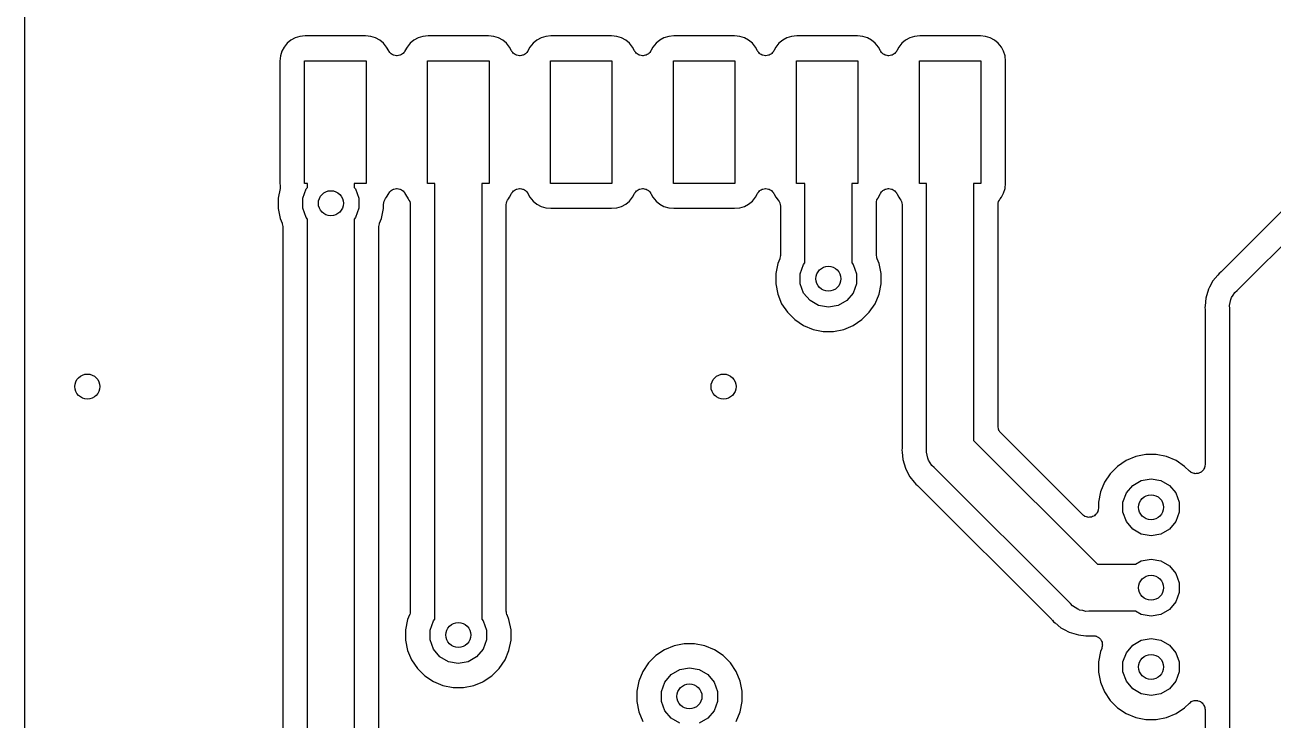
# Model space of a CAD drawing. Extents: x 91.4 to 190.2, y -113.9 to -59.9.
# Drawn here: x 91.39 to 111.69, y -90.5 to -79.19 of the extents above; entities that cross this region are included whole.
import ezdxf

# ---------------------------------------------------------------- set-up
doc = ezdxf.new("R2010")
doc.units = 0
doc.header["$MEASUREMENT"] = 0
doc.layers.add('BLACK', color=7, linetype='CONTINUOUS')

msp = doc.modelspace()

# ---------------------------------------------------------------- linework, layer by layer
at = {"layer": 'BLACK', "linetype": 'CONTINUOUS'}
for p, q in [((91.39, -94.1997), (91.39, -60.87)), ((95.8616, -79.3758), (95.7862, -79.3987)), ((95.9474, -79.3673), (95.8616, -79.3758)), ((96.9326, -79.3673), (95.9474, -79.3673)), ((97.0184, -79.3758), (96.9326, -79.3673)), ((97.0938, -79.3987), (97.0184, -79.3758)), ((97.8616, -79.3758), (97.7862, -79.3987)), ((97.9474, -79.3673), (97.8616, -79.3758)), ((98.9326, -79.3673), (97.9474, -79.3673)), ((99.0184, -79.3758), (98.9326, -79.3673)), ((99.0938, -79.3987), (99.0184, -79.3758)), ((99.8616, -79.3758), (99.7862, -79.3987)), ((99.9474, -79.3673), (99.8616, -79.3758)), ((100.933, -79.3673), (99.9474, -79.3673)), ((101.018, -79.3758), (100.933, -79.3673)), ((101.094, -79.3987), (101.018, -79.3758)), ((101.862, -79.3758), (101.786, -79.3987)), ((101.947, -79.3673), (101.862, -79.3758)), ((102.933, -79.3673), (101.947, -79.3673)), ((103.018, -79.3758), (102.933, -79.3673)), ((103.094, -79.3987), (103.018, -79.3758)), ((103.862, -79.3758), (103.786, -79.3987)), ((103.947, -79.3673), (103.862, -79.3758)), ((104.933, -79.3673), (103.947, -79.3673)), ((105.018, -79.3758), (104.933, -79.3673)), ((105.094, -79.3987), (105.018, -79.3758)), ((105.862, -79.3758), (105.786, -79.3987)), ((105.947, -79.3673), (105.862, -79.3758)), ((106.933, -79.3673), (105.947, -79.3673)), ((107.018, -79.3758), (106.933, -79.3673)), ((107.094, -79.3987), (107.018, -79.3758)), ((95.6058, -79.5467), (95.5687, -79.6162)), ((95.6558, -79.4858), (95.6058, -79.5467)), ((95.7167, -79.4358), (95.6558, -79.4858)), ((95.7862, -79.3987), (95.7167, -79.4358)), ((97.1633, -79.4358), (97.0938, -79.3987)), ((97.2242, -79.4858), (97.1633, -79.4358)), ((97.2742, -79.5467), (97.2242, -79.4858)), ((97.3077, -79.6094), (97.2742, -79.5467)), ((97.6058, -79.5467), (97.5723, -79.6094)), ((97.6558, -79.4858), (97.6058, -79.5467)), ((97.7167, -79.4358), (97.6558, -79.4858)), ((97.7862, -79.3987), (97.7167, -79.4358)), ((99.1633, -79.4358), (99.0938, -79.3987)), ((99.2242, -79.4858), (99.1633, -79.4358)), ((99.2742, -79.5467), (99.2242, -79.4858)), ((99.3077, -79.6094), (99.2742, -79.5467)), ((99.6058, -79.5467), (99.5723, -79.6094)), ((99.6558, -79.4858), (99.6058, -79.5467)), ((99.7167, -79.4358), (99.6558, -79.4858)), ((99.7862, -79.3987), (99.7167, -79.4358)), ((101.163, -79.4358), (101.094, -79.3987)), ((101.224, -79.4858), (101.163, -79.4358)), ((101.274, -79.5467), (101.224, -79.4858)), ((101.308, -79.6094), (101.274, -79.5467)), ((101.606, -79.5467), (101.572, -79.6094)), ((101.656, -79.4858), (101.606, -79.5467)), ((101.717, -79.4358), (101.656, -79.4858)), ((101.786, -79.3987), (101.717, -79.4358)), ((103.163, -79.4358), (103.094, -79.3987)), ((103.224, -79.4858), (103.163, -79.4358)), ((103.274, -79.5467), (103.224, -79.4858)), ((103.308, -79.6094), (103.274, -79.5467)), ((103.606, -79.5467), (103.572, -79.6094)), ((103.656, -79.4858), (103.606, -79.5467)), ((103.717, -79.4358), (103.656, -79.4858)), ((103.786, -79.3987), (103.717, -79.4358)), ((105.163, -79.4358), (105.094, -79.3987)), ((105.224, -79.4858), (105.163, -79.4358)), ((105.274, -79.5467), (105.224, -79.4858)), ((105.308, -79.6094), (105.274, -79.5467)), ((105.606, -79.5467), (105.572, -79.6094)), ((105.656, -79.4858), (105.606, -79.5467)), ((105.717, -79.4358), (105.656, -79.4858)), ((105.786, -79.3987), (105.717, -79.4358)), ((107.163, -79.4358), (107.094, -79.3987)), ((107.224, -79.4858), (107.163, -79.4358)), ((107.274, -79.5467), (107.224, -79.4858)), ((107.311, -79.6162), (107.274, -79.5467)), ((95.5458, -79.6916), (95.5373, -79.7774)), ((95.5373, -79.7774), (95.5373, -81.7626)), ((95.5687, -79.6162), (95.5458, -79.6916)), ((95.94, -81.77), (95.94, -79.77)), ((95.94, -79.77), (96.94, -79.77)), ((96.94, -79.77), (96.94, -81.77)), ((97.3108, -79.6133), (97.3077, -79.6094)), ((97.3126, -79.6179), (97.3108, -79.6133)), ((97.3268, -79.6337), (97.3126, -79.6179)), ((97.3399, -79.6504), (97.3268, -79.6337)), ((97.3441, -79.653), (97.3399, -79.6504)), ((97.3474, -79.6567), (97.3441, -79.653)), ((97.3661, -79.6667), (97.3474, -79.6567)), ((97.3841, -79.6779), (97.3661, -79.6667)), ((97.389, -79.6789), (97.3841, -79.6779)), ((97.3933, -79.6812), (97.389, -79.6789)), ((97.4143, -79.6842), (97.3933, -79.6812)), ((97.4351, -79.6886), (97.4143, -79.6842)), ((97.44, -79.6879), (97.4351, -79.6886)), ((97.4449, -79.6886), (97.44, -79.6879)), ((97.4657, -79.6842), (97.4449, -79.6886)), ((97.4867, -79.6812), (97.4657, -79.6842)), ((97.491, -79.6789), (97.4867, -79.6812)), ((97.4959, -79.6779), (97.491, -79.6789)), ((97.5139, -79.6667), (97.4959, -79.6779)), ((97.5326, -79.6567), (97.5139, -79.6667)), ((97.5359, -79.653), (97.5326, -79.6567)), ((97.5401, -79.6504), (97.5359, -79.653)), ((97.5532, -79.6337), (97.5401, -79.6504)), ((97.5674, -79.6179), (97.5532, -79.6337)), ((97.5692, -79.6133), (97.5674, -79.6179)), ((97.5723, -79.6094), (97.5692, -79.6133)), ((97.94, -81.77), (97.94, -79.77)), ((97.94, -79.77), (98.94, -79.77)), ((98.94, -79.77), (98.94, -81.77)), ((99.3108, -79.6133), (99.3077, -79.6094)), ((99.3126, -79.6179), (99.3108, -79.6133)), ((99.3268, -79.6337), (99.3126, -79.6179)), ((99.3399, -79.6504), (99.3268, -79.6337)), ((99.3441, -79.653), (99.3399, -79.6504)), ((99.3474, -79.6567), (99.3441, -79.653)), ((99.3661, -79.6667), (99.3474, -79.6567)), ((99.3841, -79.6779), (99.3661, -79.6667)), ((99.389, -79.6789), (99.3841, -79.6779)), ((99.3933, -79.6812), (99.389, -79.6789)), ((99.4143, -79.6842), (99.3933, -79.6812)), ((99.4351, -79.6886), (99.4143, -79.6842)), ((99.44, -79.6879), (99.4351, -79.6886)), ((99.4449, -79.6886), (99.44, -79.6879)), ((99.4657, -79.6842), (99.4449, -79.6886)), ((99.4867, -79.6812), (99.4657, -79.6842)), ((99.491, -79.6789), (99.4867, -79.6812)), ((99.4959, -79.6779), (99.491, -79.6789)), ((99.5139, -79.6667), (99.4959, -79.6779)), ((99.5326, -79.6567), (99.5139, -79.6667)), ((99.5359, -79.653), (99.5326, -79.6567)), ((99.5401, -79.6504), (99.5359, -79.653)), ((99.5532, -79.6337), (99.5401, -79.6504)), ((99.5674, -79.6179), (99.5532, -79.6337)), ((99.5692, -79.6133), (99.5674, -79.6179)), ((99.5723, -79.6094), (99.5692, -79.6133)), ((99.94, -81.77), (99.94, -79.77)), ((99.94, -79.77), (100.94, -79.77)), ((100.94, -79.77), (100.94, -81.77)), ((101.311, -79.6133), (101.308, -79.6094)), ((101.313, -79.6179), (101.311, -79.6133)), ((101.327, -79.6337), (101.313, -79.6179)), ((101.34, -79.6504), (101.327, -79.6337)), ((101.344, -79.653), (101.34, -79.6504)), ((101.347, -79.6567), (101.344, -79.653)), ((101.366, -79.6667), (101.347, -79.6567)), ((101.384, -79.6779), (101.366, -79.6667)), ((101.389, -79.6789), (101.384, -79.6779)), ((101.393, -79.6812), (101.389, -79.6789)), ((101.414, -79.6842), (101.393, -79.6812)), ((101.435, -79.6886), (101.414, -79.6842)), ((101.44, -79.6879), (101.435, -79.6886)), ((101.445, -79.6886), (101.44, -79.6879)), ((101.466, -79.6842), (101.445, -79.6886)), ((101.487, -79.6812), (101.466, -79.6842)), ((101.491, -79.6789), (101.487, -79.6812)), ((101.496, -79.6779), (101.491, -79.6789)), ((101.514, -79.6667), (101.496, -79.6779)), ((101.533, -79.6567), (101.514, -79.6667)), ((101.536, -79.653), (101.533, -79.6567)), ((101.54, -79.6504), (101.536, -79.653)), ((101.553, -79.6337), (101.54, -79.6504)), ((101.567, -79.6179), (101.553, -79.6337)), ((101.569, -79.6133), (101.567, -79.6179)), ((101.572, -79.6094), (101.569, -79.6133)), ((101.94, -81.77), (101.94, -79.77)), ((101.94, -79.77), (102.94, -79.77)), ((102.94, -79.77), (102.94, -81.77)), ((103.311, -79.6133), (103.308, -79.6094)), ((103.313, -79.6179), (103.311, -79.6133)), ((103.327, -79.6337), (103.313, -79.6179)), ((103.34, -79.6504), (103.327, -79.6337)), ((103.344, -79.653), (103.34, -79.6504)), ((103.347, -79.6567), (103.344, -79.653)), ((103.366, -79.6667), (103.347, -79.6567)), ((103.384, -79.6779), (103.366, -79.6667)), ((103.389, -79.6789), (103.384, -79.6779)), ((103.393, -79.6812), (103.389, -79.6789)), ((103.414, -79.6842), (103.393, -79.6812)), ((103.435, -79.6886), (103.414, -79.6842)), ((103.44, -79.6879), (103.435, -79.6886)), ((103.445, -79.6886), (103.44, -79.6879)), ((103.466, -79.6842), (103.445, -79.6886)), ((103.487, -79.6812), (103.466, -79.6842)), ((103.491, -79.6789), (103.487, -79.6812)), ((103.496, -79.6779), (103.491, -79.6789)), ((103.514, -79.6667), (103.496, -79.6779)), ((103.533, -79.6567), (103.514, -79.6667)), ((103.536, -79.653), (103.533, -79.6567)), ((103.54, -79.6504), (103.536, -79.653)), ((103.553, -79.6337), (103.54, -79.6504)), ((103.567, -79.6179), (103.553, -79.6337)), ((103.569, -79.6133), (103.567, -79.6179)), ((103.572, -79.6094), (103.569, -79.6133)), ((103.94, -81.77), (103.94, -79.77)), ((103.94, -79.77), (104.94, -79.77)), ((104.94, -79.77), (104.94, -81.77)), ((105.311, -79.6133), (105.308, -79.6094)), ((105.313, -79.6179), (105.311, -79.6133)), ((105.327, -79.6337), (105.313, -79.6179)), ((105.34, -79.6504), (105.327, -79.6337)), ((105.344, -79.653), (105.34, -79.6504)), ((105.347, -79.6567), (105.344, -79.653)), ((105.366, -79.6667), (105.347, -79.6567)), ((105.384, -79.6779), (105.366, -79.6667)), ((105.389, -79.6789), (105.384, -79.6779)), ((105.393, -79.6812), (105.389, -79.6789)), ((105.414, -79.6842), (105.393, -79.6812)), ((105.435, -79.6886), (105.414, -79.6842)), ((105.44, -79.6879), (105.435, -79.6886)), ((105.445, -79.6886), (105.44, -79.6879)), ((105.466, -79.6842), (105.445, -79.6886)), ((105.487, -79.6812), (105.466, -79.6842)), ((105.491, -79.6789), (105.487, -79.6812)), ((105.496, -79.6779), (105.491, -79.6789)), ((105.514, -79.6667), (105.496, -79.6779)), ((105.533, -79.6567), (105.514, -79.6667)), ((105.536, -79.653), (105.533, -79.6567)), ((105.54, -79.6504), (105.536, -79.653)), ((105.553, -79.6337), (105.54, -79.6504)), ((105.567, -79.6179), (105.553, -79.6337)), ((105.569, -79.6133), (105.567, -79.6179)), ((105.572, -79.6094), (105.569, -79.6133)), ((105.94, -81.77), (105.94, -79.77)), ((105.94, -79.77), (106.94, -79.77)), ((106.94, -79.77), (106.94, -81.77)), ((107.334, -79.6916), (107.311, -79.6162)), ((107.343, -79.7774), (107.334, -79.6916)), ((107.343, -81.7626), (107.343, -79.7774)), ((113.875, -80.1804), (110.85, -83.2054)), ((111.112, -83.5088), (114.319, -80.3022)), ((95.5373, -81.7626), (95.5418, -81.8078)), ((95.5418, -81.8078), (95.5401, -81.8298)), ((95.9852, -81.77), (95.94, -81.77)), ((95.9852, -81.8328), (95.9852, -81.77)), ((96.94, -81.77), (96.7472, -81.77)), ((96.7472, -81.77), (96.7472, -81.8328)), ((98.059, -81.77), (97.94, -81.77)), ((98.059, -88.8628), (98.059, -81.77)), ((98.94, -81.77), (98.821, -81.77)), ((98.821, -81.77), (98.821, -88.8628)), ((100.94, -81.77), (99.94, -81.77)), ((102.94, -81.77), (101.94, -81.77)), ((104.079, -81.77), (103.94, -81.77)), ((104.079, -83.0628), (104.079, -81.77)), ((104.94, -81.77), (104.841, -81.77)), ((104.841, -81.77), (104.841, -83.0628)), ((106.059, -81.77), (105.94, -81.77)), ((106.059, -86.0934), (106.059, -81.77)), ((106.94, -81.77), (106.821, -81.77)), ((106.821, -81.77), (106.821, -85.9522)), ((107.334, -81.8484), (107.343, -81.7626)), ((95.5396, -81.8518), (95.509, -82.0056)), ((95.509, -82.0056), (95.509, -82.1744)), ((95.5401, -81.8298), (95.5396, -81.8518)), ((95.909, -82.0094), (95.9642, -81.8579)), ((95.909, -82.1706), (95.909, -82.0094)), ((95.9642, -81.8579), (95.9852, -81.8328)), ((96.7472, -81.8328), (96.7683, -81.8579)), ((96.7683, -81.8579), (96.8234, -82.0094)), ((96.8234, -82.0094), (96.8234, -82.1706)), ((97.2451, -82.0357), (97.2575, -82.0137)), ((97.2575, -82.0137), (97.2742, -81.9933)), ((97.2742, -81.9933), (97.3077, -81.9306)), ((97.3077, -81.9306), (97.3108, -81.9267)), ((97.3108, -81.9267), (97.3126, -81.9221)), ((97.3126, -81.9221), (97.3268, -81.9063)), ((97.3268, -81.9063), (97.3399, -81.8896)), ((97.3399, -81.8896), (97.3441, -81.887)), ((97.3441, -81.887), (97.3474, -81.8833)), ((97.3474, -81.8833), (97.3661, -81.8733)), ((97.3661, -81.8733), (97.3841, -81.8621)), ((97.3841, -81.8621), (97.389, -81.8611)), ((97.389, -81.8611), (97.3933, -81.8588)), ((97.3933, -81.8588), (97.4143, -81.8558)), ((97.4143, -81.8558), (97.4351, -81.8514)), ((97.4351, -81.8514), (97.44, -81.8521)), ((97.44, -81.8521), (97.4449, -81.8514)), ((97.4449, -81.8514), (97.4657, -81.8558)), ((97.4657, -81.8558), (97.4867, -81.8588)), ((97.4867, -81.8588), (97.491, -81.8611)), ((97.491, -81.8611), (97.4959, -81.8621)), ((97.4959, -81.8621), (97.5139, -81.8733)), ((97.5139, -81.8733), (97.5326, -81.8833)), ((97.5326, -81.8833), (97.5359, -81.887)), ((97.5359, -81.887), (97.5401, -81.8896)), ((97.5401, -81.8896), (97.5532, -81.9063)), ((97.5532, -81.9063), (97.5674, -81.9221)), ((97.5674, -81.9221), (97.5692, -81.9267)), ((97.5692, -81.9267), (97.5723, -81.9306)), ((97.5723, -81.9306), (97.6058, -81.9933)), ((97.6058, -81.9933), (97.625, -82.0166)), ((97.625, -82.0166), (97.6373, -82.0386)), ((99.2427, -82.0386), (99.255, -82.0166)), ((99.255, -82.0166), (99.2742, -81.9933)), ((99.2742, -81.9933), (99.3077, -81.9306)), ((99.3077, -81.9306), (99.3108, -81.9267)), ((99.3108, -81.9267), (99.3126, -81.9221)), ((99.3126, -81.9221), (99.3268, -81.9063)), ((99.3268, -81.9063), (99.3399, -81.8896)), ((99.3399, -81.8896), (99.3441, -81.887)), ((99.3441, -81.887), (99.3474, -81.8833)), ((99.3474, -81.8833), (99.3661, -81.8733)), ((99.3661, -81.8733), (99.3841, -81.8621)), ((99.3841, -81.8621), (99.389, -81.8611)), ((99.389, -81.8611), (99.3933, -81.8588)), ((99.3933, -81.8588), (99.4143, -81.8558)), ((99.4143, -81.8558), (99.4351, -81.8514)), ((99.4351, -81.8514), (99.44, -81.8521)), ((99.44, -81.8521), (99.4449, -81.8514)), ((99.4449, -81.8514), (99.4657, -81.8558)), ((99.4657, -81.8558), (99.4867, -81.8588)), ((99.4867, -81.8588), (99.491, -81.8611)), ((99.491, -81.8611), (99.4959, -81.8621)), ((99.4959, -81.8621), (99.5139, -81.8733)), ((99.5139, -81.8733), (99.5326, -81.8833)), ((99.5326, -81.8833), (99.5359, -81.887)), ((99.5359, -81.887), (99.5401, -81.8896)), ((99.5401, -81.8896), (99.5532, -81.9063)), ((99.5532, -81.9063), (99.5674, -81.9221)), ((99.5674, -81.9221), (99.5692, -81.9267)), ((99.5692, -81.9267), (99.5723, -81.9306)), ((99.5723, -81.9306), (99.6058, -81.9933)), ((99.6058, -81.9933), (99.6558, -82.0542)), ((101.224, -82.0542), (101.274, -81.9933)), ((101.274, -81.9933), (101.308, -81.9306)), ((101.308, -81.9306), (101.311, -81.9267)), ((101.311, -81.9267), (101.313, -81.9221)), ((101.313, -81.9221), (101.327, -81.9063)), ((101.327, -81.9063), (101.34, -81.8896)), ((101.34, -81.8896), (101.344, -81.887)), ((101.344, -81.887), (101.347, -81.8833)), ((101.347, -81.8833), (101.366, -81.8733)), ((101.366, -81.8733), (101.384, -81.8621)), ((101.384, -81.8621), (101.389, -81.8611)), ((101.389, -81.8611), (101.393, -81.8588)), ((101.393, -81.8588), (101.414, -81.8558)), ((101.414, -81.8558), (101.435, -81.8514)), ((101.435, -81.8514), (101.44, -81.8521)), ((101.44, -81.8521), (101.445, -81.8514)), ((101.445, -81.8514), (101.466, -81.8558)), ((101.466, -81.8558), (101.487, -81.8588)), ((101.487, -81.8588), (101.491, -81.8611)), ((101.491, -81.8611), (101.496, -81.8621)), ((101.496, -81.8621), (101.514, -81.8733)), ((101.514, -81.8733), (101.533, -81.8833)), ((101.533, -81.8833), (101.536, -81.887)), ((101.536, -81.887), (101.54, -81.8896)), ((101.54, -81.8896), (101.553, -81.9063)), ((101.553, -81.9063), (101.567, -81.9221)), ((101.567, -81.9221), (101.569, -81.9267)), ((101.569, -81.9267), (101.572, -81.9306)), ((101.572, -81.9306), (101.606, -81.9933)), ((101.606, -81.9933), (101.656, -82.0542)), ((103.224, -82.0542), (103.274, -81.9933)), ((103.274, -81.9933), (103.308, -81.9306)), ((103.308, -81.9306), (103.311, -81.9267)), ((103.311, -81.9267), (103.313, -81.9221)), ((103.313, -81.9221), (103.327, -81.9063)), ((103.327, -81.9063), (103.34, -81.8896)), ((103.34, -81.8896), (103.344, -81.887)), ((103.344, -81.887), (103.347, -81.8833)), ((103.347, -81.8833), (103.366, -81.8733)), ((103.366, -81.8733), (103.384, -81.8621)), ((103.384, -81.8621), (103.389, -81.8611)), ((103.389, -81.8611), (103.393, -81.8588)), ((103.393, -81.8588), (103.414, -81.8558)), ((103.414, -81.8558), (103.435, -81.8514)), ((103.435, -81.8514), (103.44, -81.8521)), ((103.44, -81.8521), (103.445, -81.8514)), ((103.445, -81.8514), (103.466, -81.8558)), ((103.466, -81.8558), (103.487, -81.8588)), ((103.487, -81.8588), (103.491, -81.8611)), ((103.491, -81.8611), (103.496, -81.8621)), ((103.496, -81.8621), (103.514, -81.8733)), ((103.514, -81.8733), (103.533, -81.8833)), ((103.533, -81.8833), (103.536, -81.887)), ((103.536, -81.887), (103.54, -81.8896)), ((103.54, -81.8896), (103.553, -81.9063)), ((103.553, -81.9063), (103.567, -81.9221)), ((103.567, -81.9221), (103.569, -81.9267)), ((103.569, -81.9267), (103.572, -81.9306)), ((103.572, -81.9306), (103.606, -81.9933)), ((103.606, -81.9933), (103.645, -82.041)), ((105.25, -82.0361), (105.263, -82.0143)), ((105.263, -82.0143), (105.269, -82.0027)), ((105.269, -82.0027), (105.308, -81.9306)), ((105.308, -81.9306), (105.311, -81.9267)), ((105.311, -81.9267), (105.313, -81.9221)), ((105.313, -81.9221), (105.327, -81.9063)), ((105.327, -81.9063), (105.34, -81.8896)), ((105.34, -81.8896), (105.344, -81.887)), ((105.344, -81.887), (105.347, -81.8833)), ((105.347, -81.8833), (105.366, -81.8733)), ((105.366, -81.8733), (105.384, -81.8621)), ((105.384, -81.8621), (105.389, -81.8611)), ((105.389, -81.8611), (105.393, -81.8588)), ((105.393, -81.8588), (105.414, -81.8558)), ((105.414, -81.8558), (105.435, -81.8514)), ((105.435, -81.8514), (105.44, -81.8521)), ((105.44, -81.8521), (105.445, -81.8514)), ((105.445, -81.8514), (105.466, -81.8558)), ((105.466, -81.8558), (105.487, -81.8588)), ((105.487, -81.8588), (105.491, -81.8611)), ((105.491, -81.8611), (105.496, -81.8621)), ((105.496, -81.8621), (105.514, -81.8733)), ((105.514, -81.8733), (105.533, -81.8833)), ((105.533, -81.8833), (105.536, -81.887)), ((105.536, -81.887), (105.54, -81.8896)), ((105.54, -81.8896), (105.553, -81.9063)), ((105.553, -81.9063), (105.567, -81.9221)), ((105.567, -81.9221), (105.569, -81.9267)), ((105.569, -81.9267), (105.572, -81.9306)), ((105.572, -81.9306), (105.606, -81.9933)), ((105.606, -81.9933), (105.625, -82.0166)), ((105.625, -82.0166), (105.637, -82.0386)), ((107.243, -82.0386), (107.255, -82.0166)), ((107.255, -82.0166), (107.274, -81.9933)), ((107.274, -81.9933), (107.311, -81.9238)), ((107.311, -81.9238), (107.334, -81.8484)), ((95.509, -82.1744), (95.542, -82.34)), ((95.9642, -82.3221), (95.909, -82.1706)), ((96.8234, -82.1706), (96.7683, -82.3221)), ((97.1905, -82.34), (97.2234, -82.1744)), ((97.2234, -82.1088), (97.2278, -82.084)), ((97.2234, -82.1744), (97.2234, -82.1088)), ((97.2278, -82.084), (97.2319, -82.0591)), ((97.2319, -82.0591), (97.2323, -82.0583)), ((97.2323, -82.0583), (97.2325, -82.0575)), ((97.2325, -82.0575), (97.2451, -82.0357)), ((97.6373, -82.0386), (97.65, -82.0605)), ((97.65, -82.0605), (97.6501, -82.0613)), ((97.6501, -82.0613), (97.6505, -82.062)), ((97.6505, -82.062), (97.6546, -82.0869)), ((97.6546, -82.0869), (97.659, -82.1118)), ((97.659, -82.1118), (97.659, -88.7357)), ((99.221, -82.1118), (99.2254, -82.0869)), ((99.221, -88.7357), (99.221, -82.1118)), ((99.2254, -82.0869), (99.2295, -82.062)), ((99.2295, -82.062), (99.2299, -82.0613)), ((99.2299, -82.0613), (99.23, -82.0605)), ((99.23, -82.0605), (99.2427, -82.0386)), ((99.6558, -82.0542), (99.7167, -82.1042)), ((99.7167, -82.1042), (99.7862, -82.1413)), ((99.7862, -82.1413), (99.8616, -82.1642)), ((99.8616, -82.1642), (99.9474, -82.1727)), ((99.9474, -82.1727), (100.933, -82.1727)), ((100.933, -82.1727), (101.018, -82.1642)), ((101.018, -82.1642), (101.094, -82.1413)), ((101.094, -82.1413), (101.163, -82.1042)), ((101.163, -82.1042), (101.224, -82.0542)), ((101.656, -82.0542), (101.717, -82.1042)), ((101.717, -82.1042), (101.786, -82.1413)), ((101.786, -82.1413), (101.862, -82.1642)), ((101.862, -82.1642), (101.947, -82.1727)), ((101.947, -82.1727), (102.933, -82.1727)), ((102.933, -82.1727), (103.018, -82.1642)), ((103.018, -82.1642), (103.094, -82.1413)), ((103.094, -82.1413), (103.163, -82.1042)), ((103.163, -82.1042), (103.224, -82.0542)), ((103.645, -82.041), (103.657, -82.063)), ((103.657, -82.063), (103.67, -82.0849)), ((103.67, -82.0849), (103.67, -82.0857)), ((103.67, -82.0857), (103.671, -82.0864)), ((103.671, -82.0864), (103.675, -82.1113)), ((103.675, -82.1113), (103.679, -82.1362)), ((103.679, -82.1362), (103.679, -82.9357)), ((105.241, -82.0874), (105.245, -82.0626)), ((105.241, -82.9357), (105.241, -82.0874)), ((105.245, -82.0626), (105.249, -82.0377)), ((105.249, -82.0377), (105.25, -82.0369)), ((105.25, -82.0369), (105.25, -82.0361)), ((105.637, -82.0386), (105.65, -82.0605)), ((105.65, -82.0605), (105.65, -82.0613)), ((105.65, -82.0613), (105.651, -82.062)), ((105.651, -82.062), (105.655, -82.087)), ((105.655, -82.087), (105.659, -82.1118)), ((105.659, -82.1118), (105.659, -86.0643)), ((107.221, -82.1118), (107.225, -82.0869)), ((107.221, -85.7244), (107.221, -82.1118)), ((107.225, -82.0869), (107.229, -82.062)), ((107.229, -82.062), (107.23, -82.0613)), ((107.23, -82.0605), (107.243, -82.0386)), ((107.23, -82.0613), (107.23, -82.0605)), ((95.542, -82.34), (95.5738, -82.4169)), ((95.5738, -82.4169), (95.5745, -82.4201)), ((95.5745, -82.4201), (95.5762, -82.423)), ((95.5762, -82.423), (95.5802, -82.4455)), ((95.9852, -82.3472), (95.9642, -82.3221)), ((95.9852, -92.789), (95.9852, -82.3472)), ((96.7683, -82.3221), (96.7472, -82.3472)), ((96.7472, -82.3472), (96.7472, -92.789)), ((97.1523, -82.4455), (97.1563, -82.423)), ((97.1563, -82.423), (97.1579, -82.4201)), ((97.1579, -82.4201), (97.1587, -82.4169)), ((97.1587, -82.4169), (97.1905, -82.34)), ((95.5802, -82.4455), (95.5851, -82.4678)), ((95.5851, -82.4678), (95.5847, -82.471)), ((95.5847, -82.471), (95.5852, -82.4743)), ((95.5852, -82.4743), (95.5852, -92.239)), ((97.1472, -82.4743), (97.1478, -82.471)), ((97.1472, -92.239), (97.1472, -82.4743)), ((97.1474, -82.4678), (97.1523, -82.4455)), ((97.1478, -82.471), (97.1474, -82.4678)), ((103.668, -82.9931), (103.636, -83.07)), ((103.67, -82.987), (103.668, -82.9899)), ((103.668, -82.9899), (103.668, -82.9931)), ((103.674, -82.9645), (103.67, -82.987)), ((103.679, -82.9422), (103.674, -82.9645)), ((103.679, -82.9357), (103.678, -82.939)), ((103.678, -82.939), (103.679, -82.9422)), ((105.242, -82.939), (105.241, -82.9357)), ((105.241, -82.9422), (105.242, -82.939)), ((105.246, -82.9645), (105.241, -82.9422)), ((105.25, -82.987), (105.246, -82.9645)), ((105.252, -82.9899), (105.25, -82.987)), ((105.252, -82.9931), (105.252, -82.9899)), ((105.284, -83.07), (105.252, -82.9931)), ((103.636, -83.07), (103.603, -83.2356)), ((103.603, -83.2356), (103.603, -83.4044)), ((104.003, -83.2394), (104.058, -83.0879)), ((104.003, -83.4006), (104.003, -83.2394)), ((104.058, -83.0879), (104.079, -83.0628)), ((104.841, -83.0628), (104.862, -83.0879)), ((104.862, -83.0879), (104.917, -83.2394)), ((104.917, -83.2394), (104.917, -83.4006)), ((105.317, -83.2356), (105.284, -83.07)), ((105.317, -83.4044), (105.317, -83.2356)), ((110.815, -83.2351), (110.795, -83.2592)), ((110.839, -83.2153), (110.815, -83.2351)), ((110.844, -83.2097), (110.839, -83.2153)), ((110.85, -83.2054), (110.844, -83.2097)), ((103.603, -83.4044), (103.636, -83.57)), ((104.058, -83.5521), (104.003, -83.4006)), ((104.917, -83.4006), (104.862, -83.5521)), ((105.284, -83.57), (105.317, -83.4044)), ((110.717, -83.354), (110.663, -83.4552)), ((110.795, -83.2592), (110.717, -83.354)), ((110.795, -83.2592), (110.795, -83.2592)), ((103.636, -83.57), (103.7, -83.726)), ((104.162, -83.6756), (104.058, -83.5521)), ((104.862, -83.5521), (104.758, -83.6756)), ((105.22, -83.726), (105.284, -83.57)), ((110.6, -83.6369), (110.588, -83.759)), ((110.645, -83.4897), (110.6, -83.6369)), ((110.663, -83.4552), (110.645, -83.4897)), ((110.663, -83.4552), (110.663, -83.4552)), ((111.006, -83.6577), (111.015, -83.6429)), ((111.015, -83.6429), (111.019, -83.6265)), ((111.019, -83.6265), (111.048, -83.5851)), ((111.048, -83.5851), (111.074, -83.5413)), ((111.074, -83.5413), (111.112, -83.5088)), ((103.7, -83.726), (103.794, -83.8664)), ((104.301, -83.7563), (104.162, -83.6756)), ((104.46, -83.7843), (104.301, -83.7563)), ((104.619, -83.7563), (104.46, -83.7843)), ((104.758, -83.6756), (104.619, -83.7563)), ((105.126, -83.8664), (105.22, -83.726)), ((110.588, -83.759), (110.585, -83.79)), ((110.585, -83.79), (110.588, -83.821)), ((110.588, -83.759), (110.588, -83.759)), ((110.588, -83.759), (110.588, -83.759)), ((110.588, -83.821), (110.588, -83.8284)), ((110.588, -83.8284), (110.589, -83.8357)), ((110.589, -83.8357), (110.589, -86.3446)), ((110.985, -83.7563), (110.998, -83.7075)), ((110.989, -83.8066), (110.985, -83.7563)), ((110.989, -96.1134), (110.989, -83.8066)), ((110.998, -83.7075), (111.006, -83.6577)), ((103.794, -83.8664), (103.914, -83.9858)), ((103.914, -83.9858), (104.054, -84.0796)), ((104.866, -84.0796), (105.006, -83.9858)), ((105.006, -83.9858), (105.126, -83.8664)), ((104.054, -84.0796), (104.21, -84.1443)), ((104.21, -84.1443), (104.376, -84.1772)), ((104.376, -84.1772), (104.544, -84.1772)), ((104.544, -84.1772), (104.71, -84.1443)), ((104.71, -84.1443), (104.866, -84.0796)), ((107.222, -85.7309), (107.221, -85.7244)), ((107.222, -85.7374), (107.222, -85.7309)), ((107.227, -85.7564), (107.222, -85.7374)), ((107.23, -85.7757), (107.227, -85.7564)), ((107.233, -85.7814), (107.23, -85.7757)), ((107.235, -85.7878), (107.233, -85.7814)), ((107.246, -85.8038), (107.235, -85.7878)), ((107.256, -85.8208), (107.246, -85.8038)), ((107.261, -85.825), (107.256, -85.8208)), ((107.265, -85.8304), (107.261, -85.825)), ((108.597, -87.1622), (107.265, -85.8304)), ((105.658, -86.079), (105.655, -86.11)), ((105.659, -86.0643), (105.658, -86.0716)), ((105.658, -86.0716), (105.658, -86.079)), ((106.821, -85.9522), (108.838, -87.969)), ((105.655, -86.11), (105.658, -86.141)), ((105.658, -86.141), (105.658, -86.141)), ((105.658, -86.141), (105.658, -86.141)), ((105.658, -86.141), (105.67, -86.2631)), ((105.67, -86.2631), (105.713, -86.4041)), ((106.055, -86.1437), (106.059, -86.0934)), ((106.068, -86.1925), (106.055, -86.1437)), ((106.076, -86.2423), (106.068, -86.1925)), ((106.085, -86.2571), (106.076, -86.2423)), ((106.089, -86.2735), (106.085, -86.2571)), ((106.118, -86.3149), (106.089, -86.2735)), ((109.304, -86.2804), (109.164, -86.3742)), ((109.46, -86.2157), (109.304, -86.2804)), ((109.626, -86.1828), (109.46, -86.2157)), ((109.794, -86.1828), (109.626, -86.1828)), ((109.96, -86.2157), (109.794, -86.1828)), ((110.116, -86.2804), (109.96, -86.2157)), ((110.256, -86.3742), (110.116, -86.2804)), ((105.713, -86.4041), (105.713, -86.4041)), ((105.713, -86.4041), (105.715, -86.4103)), ((105.715, -86.4103), (105.787, -86.546)), ((106.144, -86.3587), (106.118, -86.3149)), ((106.182, -86.3912), (106.144, -86.3587)), ((108.399, -88.6077), (106.182, -86.3912)), ((109.044, -86.4936), (108.95, -86.634)), ((109.164, -86.3742), (109.044, -86.4936)), ((110.333, -86.4507), (110.256, -86.3742)), ((110.349, -86.4619), (110.333, -86.4507)), ((110.364, -86.4745), (110.349, -86.4619)), ((110.37, -86.4768), (110.364, -86.4745)), ((110.376, -86.4806), (110.37, -86.4768)), ((110.395, -86.4856), (110.376, -86.4806)), ((110.413, -86.4923), (110.395, -86.4856)), ((110.42, -86.4923), (110.413, -86.4923)), ((110.426, -86.494), (110.42, -86.4923)), ((110.445, -86.4923), (110.426, -86.494)), ((110.465, -86.4923), (110.445, -86.4923)), ((110.471, -86.4901), (110.465, -86.4923)), ((110.478, -86.4895), (110.471, -86.4901)), ((110.496, -86.4812), (110.478, -86.4895)), ((110.514, -86.4745), (110.496, -86.4812)), ((110.519, -86.4703), (110.514, -86.4745)), ((110.525, -86.4675), (110.519, -86.4703)), ((110.539, -86.4536), (110.525, -86.4675)), ((110.554, -86.441), (110.539, -86.4536)), ((110.557, -86.4353), (110.554, -86.441)), ((110.562, -86.4306), (110.557, -86.4353)), ((110.57, -86.4129), (110.562, -86.4306)), ((110.58, -86.3959), (110.57, -86.4129)), ((110.581, -86.3894), (110.58, -86.3959)), ((110.584, -86.3834), (110.581, -86.3894)), ((110.586, -86.3639), (110.584, -86.3834)), ((110.589, -86.3446), (110.586, -86.3639)), ((105.787, -86.546), (105.858, -86.6323)), ((105.858, -86.6323), (105.858, -86.6323)), ((105.858, -86.6323), (105.885, -86.6649)), ((105.885, -86.6649), (105.909, -86.6847)), ((105.909, -86.6847), (105.914, -86.6903)), ((105.914, -86.6903), (105.92, -86.6946)), ((105.92, -86.6946), (108.095, -88.8699)), ((108.95, -86.634), (108.886, -86.79)), ((109.308, -86.8079), (109.412, -86.6844)), ((109.412, -86.6844), (109.551, -86.6037)), ((109.551, -86.6037), (109.71, -86.5757)), ((109.71, -86.5757), (109.869, -86.6037)), ((109.869, -86.6037), (110.008, -86.6844)), ((110.008, -86.6844), (110.112, -86.8079)), ((108.886, -86.79), (108.853, -86.9556)), ((109.253, -86.9594), (109.308, -86.8079)), ((110.112, -86.8079), (110.167, -86.9594)), ((108.845, -87.101), (108.844, -87.1075)), ((108.848, -87.095), (108.845, -87.101)), ((108.849, -87.0755), (108.848, -87.095)), ((108.853, -87.0562), (108.849, -87.0755)), ((108.853, -86.9556), (108.853, -87.0562)), ((109.253, -87.1206), (109.253, -86.9594)), ((110.167, -86.9594), (110.167, -87.1206)), ((108.613, -87.1735), (108.597, -87.1622)), ((108.628, -87.1861), (108.613, -87.1735)), ((108.634, -87.1883), (108.628, -87.1861)), ((108.639, -87.1921), (108.634, -87.1883)), ((108.658, -87.1972), (108.639, -87.1921)), ((108.677, -87.2039), (108.658, -87.1972)), ((108.683, -87.2039), (108.677, -87.2039)), ((108.69, -87.2056), (108.683, -87.2039)), ((108.709, -87.2039), (108.69, -87.2056)), ((108.729, -87.2039), (108.709, -87.2039)), ((108.735, -87.2016), (108.729, -87.2039)), ((108.742, -87.2011), (108.735, -87.2016)), ((108.759, -87.1928), (108.742, -87.2011)), ((108.778, -87.1861), (108.759, -87.1928)), ((108.783, -87.1818), (108.778, -87.1861)), ((108.789, -87.179), (108.783, -87.1818)), ((108.803, -87.1652), (108.789, -87.179)), ((108.818, -87.1526), (108.803, -87.1652)), ((108.821, -87.1469), (108.818, -87.1526)), ((108.826, -87.1422), (108.821, -87.1469)), ((108.834, -87.1244), (108.826, -87.1422)), ((108.844, -87.1075), (108.834, -87.1244)), ((109.308, -87.2721), (109.253, -87.1206)), ((109.412, -87.3956), (109.308, -87.2721)), ((110.112, -87.2721), (110.008, -87.3956)), ((110.167, -87.1206), (110.112, -87.2721)), ((109.551, -87.4763), (109.412, -87.3956)), ((109.71, -87.5043), (109.551, -87.4763)), ((109.869, -87.4763), (109.71, -87.5043)), ((110.008, -87.3956), (109.869, -87.4763)), ((109.456, -87.969), (109.551, -87.9137)), ((109.551, -87.9137), (109.71, -87.8857)), ((109.71, -87.8857), (109.869, -87.9137)), ((109.869, -87.9137), (110.008, -87.9944)), ((108.838, -87.969), (109.456, -87.969)), ((110.008, -87.9944), (110.112, -88.1179)), ((110.112, -88.1179), (110.167, -88.2694)), ((110.167, -88.2694), (110.167, -88.4306)), ((110.167, -88.4306), (110.112, -88.5821)), ((108.431, -88.6464), (108.399, -88.6077)), ((108.475, -88.6716), (108.431, -88.6464)), ((108.516, -88.7006), (108.475, -88.6716)), ((108.533, -88.705), (108.516, -88.7006)), ((108.548, -88.7135), (108.533, -88.705)), ((108.597, -88.7223), (108.548, -88.7135)), ((108.646, -88.7354), (108.597, -88.7223)), ((110.008, -88.7056), (109.869, -88.7863)), ((110.112, -88.5821), (110.008, -88.7056)), ((97.6157, -88.87), (97.5828, -89.0356)), ((97.6476, -88.7931), (97.6157, -88.87)), ((97.6483, -88.7899), (97.6476, -88.7931)), ((97.65, -88.787), (97.6483, -88.7899)), ((97.6539, -88.7645), (97.65, -88.787)), ((97.6589, -88.7422), (97.6539, -88.7645)), ((97.659, -88.7357), (97.6584, -88.739)), ((97.6584, -88.739), (97.6589, -88.7422)), ((97.9828, -89.0394), (98.0379, -88.8879)), ((98.0379, -88.8879), (98.059, -88.8628)), ((98.821, -88.8628), (98.8421, -88.8879)), ((98.8421, -88.8879), (98.8972, -89.0394)), ((99.2216, -88.739), (99.221, -88.7357)), ((99.2211, -88.7422), (99.2216, -88.739)), ((99.2261, -88.7645), (99.2211, -88.7422)), ((99.23, -88.787), (99.2261, -88.7645)), ((99.2317, -88.7899), (99.23, -88.787)), ((99.2324, -88.7931), (99.2317, -88.7899)), ((99.2643, -88.87), (99.2324, -88.7931)), ((99.2972, -89.0356), (99.2643, -88.87)), ((108.095, -88.8699), (108.1, -88.876)), ((108.1, -88.876), (108.105, -88.8808)), ((108.105, -88.8808), (108.125, -88.9049)), ((108.125, -88.9049), (108.149, -88.9247)), ((108.149, -88.9247), (108.149, -88.9247)), ((108.149, -88.9247), (108.244, -89.0025)), ((108.697, -88.731), (108.646, -88.7354)), ((109.456, -88.731), (108.697, -88.731)), ((109.551, -88.7863), (109.456, -88.731)), ((109.71, -88.8143), (109.551, -88.7863)), ((109.869, -88.7863), (109.71, -88.8143)), ((97.5828, -89.0356), (97.5828, -89.2044)), ((97.9828, -89.2006), (97.9828, -89.0394)), ((98.8972, -89.0394), (98.8972, -89.2006)), ((99.2972, -89.2044), (99.2972, -89.0356)), ((108.244, -89.0025), (108.297, -89.0306)), ((108.297, -89.0306), (108.297, -89.0306)), ((108.297, -89.0306), (108.38, -89.075)), ((108.38, -89.075), (108.527, -89.1197)), ((108.527, -89.1197), (108.649, -89.1317)), ((108.649, -89.1317), (108.649, -89.1317)), ((108.649, -89.1317), (108.649, -89.1317)), ((108.649, -89.1317), (108.68, -89.1348)), ((108.68, -89.1348), (108.711, -89.1317)), ((108.711, -89.1317), (108.718, -89.1323)), ((108.718, -89.1323), (108.726, -89.131)), ((108.726, -89.131), (108.769, -89.131)), ((108.769, -89.131), (108.785, -89.1338)), ((108.785, -89.1338), (108.801, -89.1346)), ((97.5828, -89.2044), (97.6157, -89.37)), ((98.0379, -89.3521), (97.9828, -89.2006)), ((98.8972, -89.2006), (98.8421, -89.3521)), ((99.2643, -89.37), (99.2972, -89.2044)), ((101.95, -89.2957), (101.794, -89.3604)), ((102.116, -89.2628), (101.95, -89.2957)), ((102.284, -89.2628), (102.116, -89.2628)), ((102.45, -89.2957), (102.284, -89.2628)), ((102.606, -89.3604), (102.45, -89.2957)), ((108.801, -89.1346), (108.81, -89.1383)), ((108.81, -89.1383), (108.82, -89.14)), ((108.82, -89.14), (108.834, -89.1482)), ((108.834, -89.1482), (108.849, -89.1545)), ((108.849, -89.1545), (108.856, -89.1612)), ((108.856, -89.1612), (108.865, -89.1661)), ((108.865, -89.1661), (108.875, -89.1786)), ((108.875, -89.1786), (108.888, -89.1897)), ((108.888, -89.1897), (108.892, -89.1984)), ((108.892, -89.1984), (108.898, -89.206)), ((108.898, -89.206), (108.904, -89.2214)), ((108.904, -89.2214), (108.912, -89.2359)), ((108.911, -89.3224), (108.907, -89.3384)), ((108.916, -89.307), (108.911, -89.3224)), ((108.912, -89.2359), (108.913, -89.2457)), ((108.913, -89.2457), (108.916, -89.255)), ((108.916, -89.255), (108.916, -89.2713)), ((108.916, -89.2713), (108.918, -89.2875)), ((108.918, -89.2875), (108.916, -89.2972)), ((108.916, -89.2972), (108.916, -89.307)), ((109.308, -89.4079), (109.412, -89.2844)), ((109.412, -89.2844), (109.551, -89.2037)), ((109.551, -89.2037), (109.71, -89.1757)), ((109.71, -89.1757), (109.869, -89.2037)), ((109.869, -89.2037), (110.008, -89.2844)), ((110.008, -89.2844), (110.112, -89.4079)), ((97.6157, -89.37), (97.6804, -89.526)), ((97.6804, -89.526), (97.7742, -89.6664)), ((98.1416, -89.4756), (98.0379, -89.3521)), ((98.2812, -89.5563), (98.1416, -89.4756)), ((98.7384, -89.4756), (98.5988, -89.5563)), ((98.8421, -89.3521), (98.7384, -89.4756)), ((99.1058, -89.6664), (99.1996, -89.526)), ((99.1996, -89.526), (99.2643, -89.37)), ((101.654, -89.4542), (101.534, -89.5736)), ((101.794, -89.3604), (101.654, -89.4542)), ((102.746, -89.4542), (102.606, -89.3604)), ((102.866, -89.5736), (102.746, -89.4542)), ((108.886, -89.39), (108.853, -89.5556)), ((108.907, -89.3384), (108.886, -89.39)), ((109.253, -89.5594), (109.308, -89.4079)), ((110.112, -89.4079), (110.167, -89.5594)), ((97.7742, -89.6664), (97.8936, -89.7858)), ((98.44, -89.5843), (98.2812, -89.5563)), ((98.5988, -89.5563), (98.44, -89.5843)), ((98.9864, -89.7858), (99.1058, -89.6664)), ((101.44, -89.714), (101.376, -89.87)), ((101.534, -89.5736), (101.44, -89.714)), ((101.902, -89.7644), (102.041, -89.6837)), ((102.041, -89.6837), (102.2, -89.6557)), ((102.2, -89.6557), (102.359, -89.6837)), ((102.359, -89.6837), (102.498, -89.7644)), ((102.96, -89.714), (102.866, -89.5736)), ((103.024, -89.87), (102.96, -89.714)), ((108.853, -89.5556), (108.853, -89.7244)), ((108.853, -89.7244), (108.886, -89.89)), ((109.253, -89.7206), (109.253, -89.5594)), ((109.308, -89.8721), (109.253, -89.7206)), ((110.167, -89.7206), (110.112, -89.8721)), ((110.167, -89.5594), (110.167, -89.7206)), ((97.8936, -89.7858), (98.034, -89.8796)), ((98.034, -89.8796), (98.19, -89.9443)), ((98.19, -89.9443), (98.3556, -89.9772)), ((98.5244, -89.9772), (98.69, -89.9443)), ((98.69, -89.9443), (98.8398, -89.8822)), ((98.8398, -89.8822), (98.846, -89.8796)), ((98.8398, -89.8822), (98.8398, -89.8822)), ((98.8398, -89.8822), (98.8398, -89.8822)), ((98.846, -89.8796), (98.9864, -89.7858)), ((101.376, -89.87), (101.343, -90.0356)), ((101.743, -90.0394), (101.798, -89.8879)), ((101.798, -89.8879), (101.902, -89.7644)), ((102.498, -89.7644), (102.602, -89.8879)), ((102.602, -89.8879), (102.657, -90.0394)), ((103.057, -90.0356), (103.024, -89.87)), ((108.886, -89.89), (108.95, -90.046)), ((109.412, -89.9956), (109.308, -89.8721)), ((110.112, -89.8721), (110.008, -89.9956)), ((98.3556, -89.9772), (98.5244, -89.9772)), ((101.343, -90.0356), (101.343, -90.2044)), ((101.743, -90.2006), (101.743, -90.0394)), ((102.657, -90.0394), (102.657, -90.2006)), ((103.057, -90.2044), (103.057, -90.0356)), ((108.95, -90.046), (109.044, -90.1864)), ((109.551, -90.0763), (109.412, -89.9956)), ((109.71, -90.1043), (109.551, -90.0763)), ((109.869, -90.0763), (109.71, -90.1043)), ((110.008, -89.9956), (109.869, -90.0763)), ((101.343, -90.2044), (101.376, -90.37)), ((101.798, -90.3521), (101.743, -90.2006)), ((101.902, -90.4756), (101.798, -90.3521)), ((102.602, -90.3521), (102.498, -90.4756)), ((102.657, -90.2006), (102.602, -90.3521)), ((103.024, -90.37), (103.057, -90.2044)), ((109.044, -90.1864), (109.164, -90.3058)), ((109.164, -90.3058), (109.304, -90.3996)), ((110.116, -90.3996), (110.256, -90.3058)), ((110.256, -90.3058), (110.333, -90.2293)), ((110.333, -90.2293), (110.349, -90.2181)), ((110.349, -90.2181), (110.364, -90.2055)), ((110.364, -90.2055), (110.37, -90.2032)), ((110.37, -90.2032), (110.376, -90.1994)), ((110.376, -90.1994), (110.395, -90.1944)), ((110.395, -90.1944), (110.413, -90.1877)), ((110.413, -90.1877), (110.42, -90.1877)), ((110.42, -90.1877), (110.426, -90.186)), ((110.426, -90.186), (110.445, -90.1877)), ((110.445, -90.1877), (110.465, -90.1877)), ((110.465, -90.1877), (110.471, -90.1899)), ((110.471, -90.1899), (110.478, -90.1905)), ((110.478, -90.1905), (110.496, -90.1988)), ((110.496, -90.1988), (110.514, -90.2055)), ((110.514, -90.2055), (110.519, -90.2097)), ((110.519, -90.2097), (110.525, -90.2125)), ((110.525, -90.2125), (110.539, -90.2264)), ((110.539, -90.2264), (110.554, -90.239)), ((110.554, -90.239), (110.557, -90.2447)), ((110.557, -90.2447), (110.562, -90.2494)), ((110.562, -90.2494), (110.57, -90.2671)), ((110.57, -90.2671), (110.58, -90.2841)), ((110.58, -90.2841), (110.581, -90.2906)), ((110.581, -90.2906), (110.584, -90.2966)), ((110.584, -90.2966), (110.586, -90.3161)), ((110.586, -90.3161), (110.589, -90.3354)), ((110.589, -90.3354), (110.589, -96.0843)), ((101.376, -90.37), (101.44, -90.526)), ((102.041, -90.5563), (101.902, -90.4756)), ((102.498, -90.4756), (102.359, -90.5563)), ((102.96, -90.526), (103.024, -90.37)), ((109.304, -90.3996), (109.46, -90.4643)), ((109.46, -90.4643), (109.626, -90.4972)), ((109.626, -90.4972), (109.794, -90.4972)), ((109.794, -90.4972), (109.96, -90.4643)), ((109.96, -90.4643), (110.116, -90.3996))]:
    msp.add_line(p, q, dxfattribs=at)
at = {"layer": 'BLACK'}
for centre in [(96.3662, -82.09), (104.46, -83.32), (92.405, -85.075), (102.755, -85.075), (109.71, -87.04), (109.71, -88.35), (98.44, -89.12), (109.71, -89.64), (102.2, -90.12)]:
    msp.add_circle(centre, 0.2032, dxfattribs=at)

doc.saveas('drawing.dxf')
